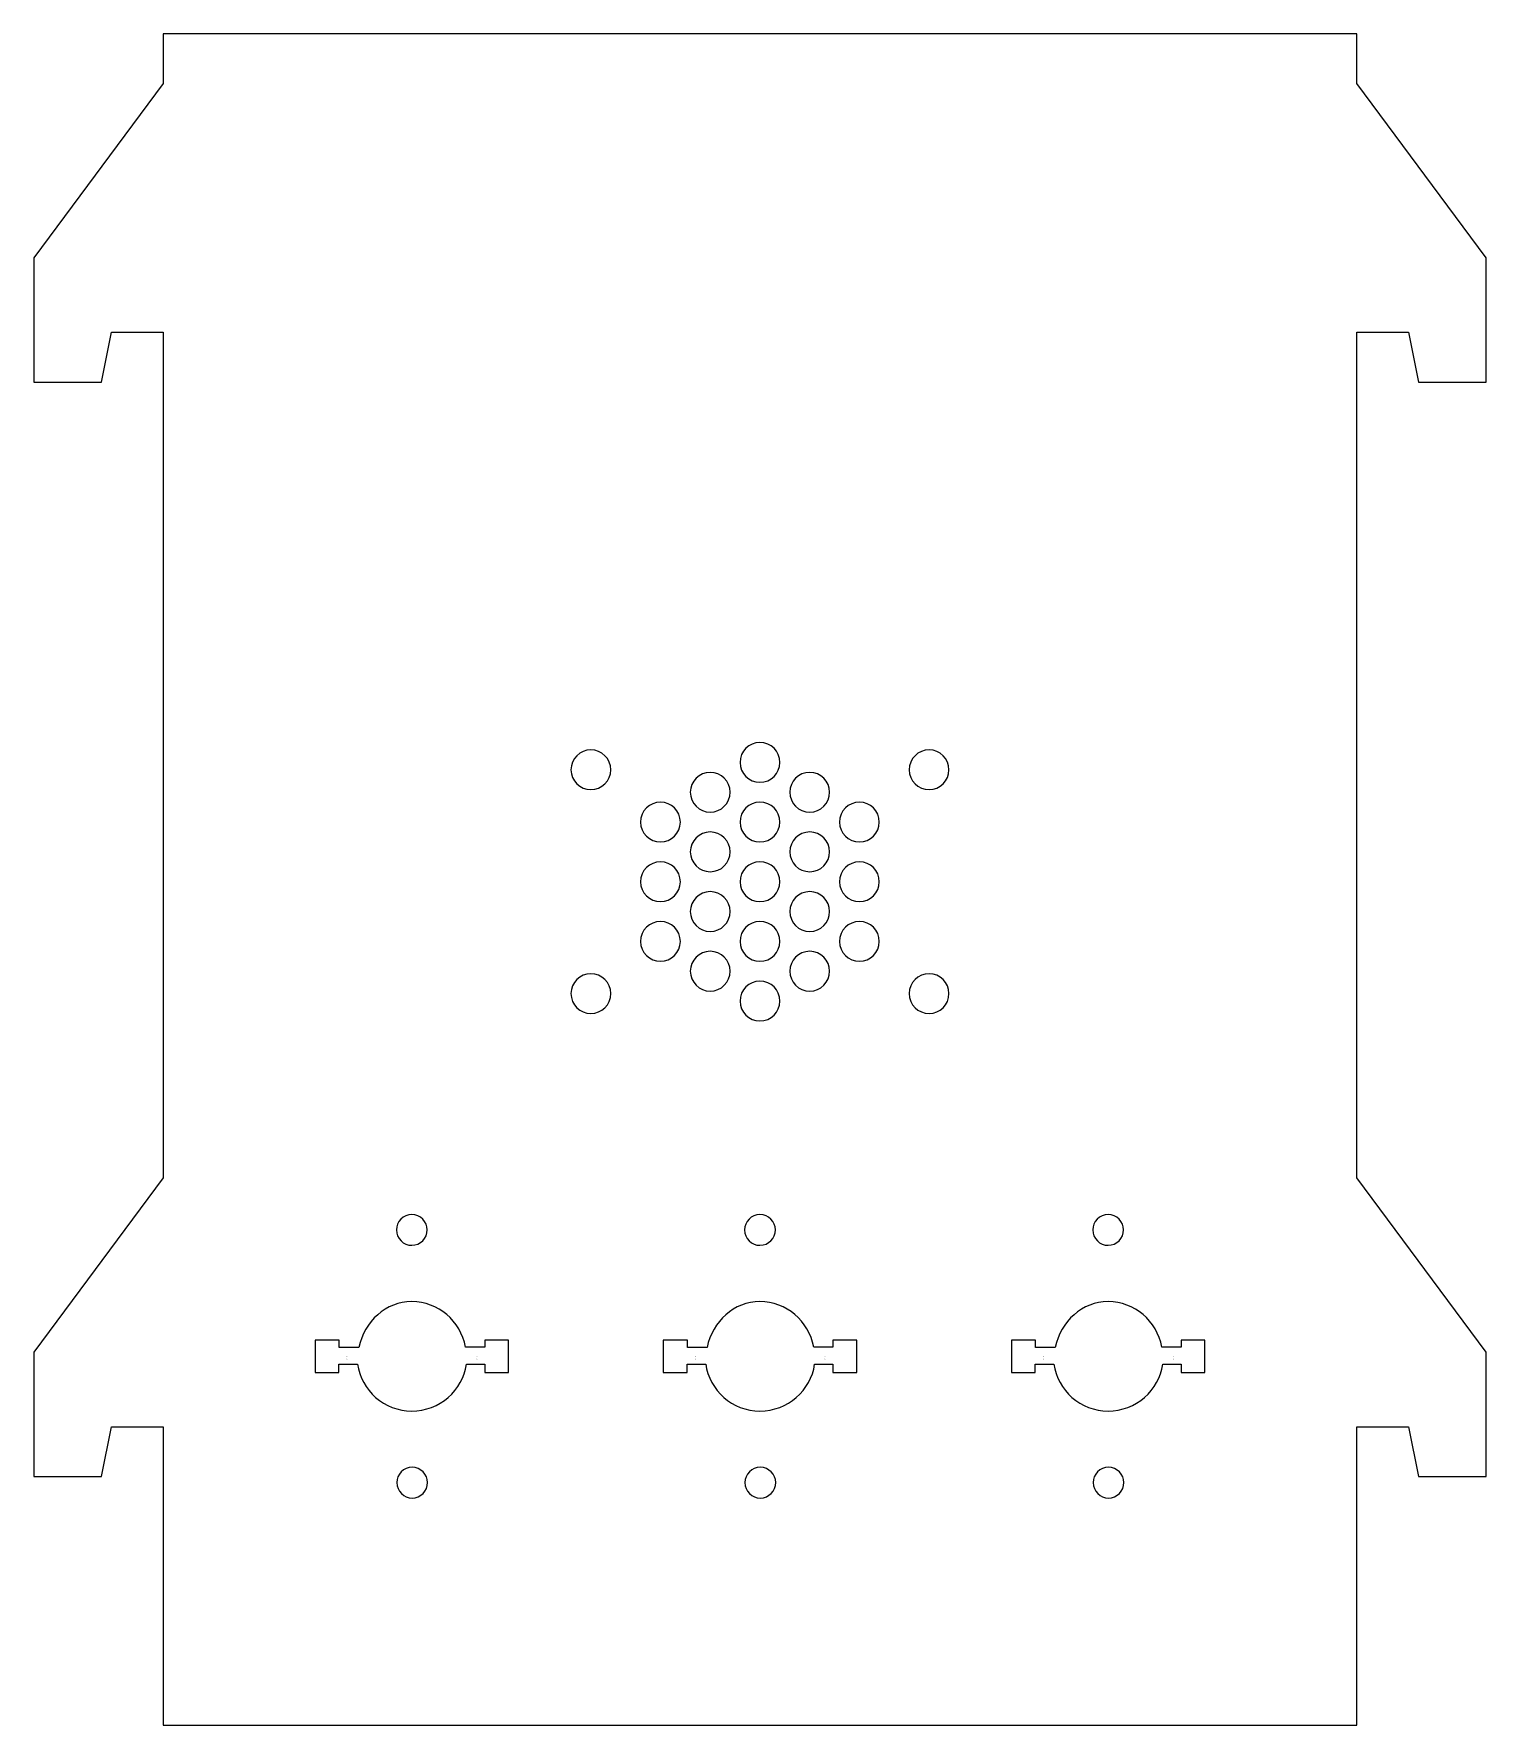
# Model space of a CAD drawing. Header units: millimetres. Extents: x 32 to 178, y 64 to 234.
import ezdxf

# ---------------------------------------------------------------- set-up
doc = ezdxf.new("R2010")
doc.units = ezdxf.units.MM
doc.header["$MEASUREMENT"] = 0
doc.layers.add('Layer 1', color=7, linetype='Continuous')

# ---------------------------------------------------------------- blocks, each defined once
blk = doc.blocks.new('block 2')
at = {"layer": 'Layer 1', "lineweight": 0}
blk.add_open_spline([(45.3, 203.52), (45.3, 203.52), (40.1, 203.52), (40.1, 203.52), (40.1, 203.52), (39.1, 198.52), (39.1, 198.52), (39.1, 198.52), (32.3, 198.52), (32.3, 198.52), (32.3, 198.52), (32.3, 211.02), (32.3, 211.02), (32.3, 211.02), (45.3, 228.52), (45.3, 228.52), (45.3, 228.52), (45.3, 233.52), (45.3, 233.52), (45.3, 233.52), (165.3, 233.52), (165.3, 233.52), (165.3, 233.52), (165.3, 228.52), (165.3, 228.52), (165.3, 228.52), (178.3, 211.02), (178.3, 211.02), (178.3, 211.02), (178.3, 198.52), (178.3, 198.52), (178.3, 198.52), (171.5, 198.52), (171.5, 198.52), (171.5, 198.52), (170.5, 203.52), (170.5, 203.52), (170.5, 203.52), (165.3, 203.52), (165.3, 203.52), (165.3, 203.52), (165.3, 118.52), (165.3, 118.52), (165.3, 118.52), (178.3, 101.02), (178.3, 101.02), (178.3, 101.02), (178.3, 88.52), (178.3, 88.52), (178.3, 88.52), (171.5, 88.52), (171.5, 88.52), (171.5, 88.52), (170.5, 93.52), (170.5, 93.52), (170.5, 93.52), (165.3, 93.52), (165.3, 93.52), (165.3, 93.52), (165.3, 63.52), (165.3, 63.52), (165.3, 63.52), (45.3, 63.52), (45.3, 63.52), (45.3, 63.52), (45.3, 93.52), (45.3, 93.52), (45.3, 93.52), (40.1, 93.52), (40.1, 93.52), (40.1, 93.52), (39.1, 88.52), (39.1, 88.52), (39.1, 88.52), (32.3, 88.52), (32.3, 88.52), (32.3, 88.52), (32.3, 101.02), (32.3, 101.02), (32.3, 101.02), (45.3, 118.52), (45.3, 118.52), (45.3, 118.52), (45.3, 203.52), (45.3, 203.52)], degree=3, knots=[0, 0, 0, 0, 1, 1, 1, 2, 2, 2, 3, 3, 3, 4, 4, 4, 5, 5, 5, 6, 6, 6, 7, 7, 7, 8, 8, 8, 9, 9, 9, 10, 10, 10, 11, 11, 11, 12, 12, 12, 13, 13, 13, 14, 14, 14, 15, 15, 15, 16, 16, 16, 17, 17, 17, 18, 18, 18, 19, 19, 19, 20, 20, 20, 21, 21, 21, 22, 22, 22, 23, 23, 23, 24, 24, 24, 25, 25, 25, 26, 26, 26, 27, 27, 27, 28, 28, 28, 28], dxfattribs=at)
blk = doc.blocks.new('block 3')
at = {"layer": 'Layer 1', "lineweight": 0}
blk.add_open_spline([(122.3, 157.55), (121.2, 157.55), (120.3, 158.44), (120.3, 159.55), (120.3, 160.65), (121.2, 161.55), (122.3, 161.55), (123.41, 161.55), (124.3, 160.65), (124.3, 159.55), (124.3, 158.44), (123.41, 157.55), (122.3, 157.55)], degree=3, knots=[0, 0, 0, 0, 1, 1, 1, 2, 2, 2, 3, 3, 3, 4, 4, 4, 4], dxfattribs=at)
blk = doc.blocks.new('block 4')
at = {"layer": 'Layer 1', "lineweight": 0}
blk.add_open_spline([(88.3, 157.55), (87.2, 157.55), (86.3, 158.44), (86.3, 159.55), (86.3, 160.65), (87.2, 161.55), (88.3, 161.55), (89.41, 161.55), (90.3, 160.65), (90.3, 159.55), (90.3, 158.44), (89.41, 157.55), (88.3, 157.55)], degree=3, knots=[0, 0, 0, 0, 1, 1, 1, 2, 2, 2, 3, 3, 3, 4, 4, 4, 4], dxfattribs=at)
blk = doc.blocks.new('block 5')
at = {"layer": 'Layer 1', "lineweight": 0}
blk.add_open_spline([(122.3, 135.05), (121.2, 135.05), (120.3, 135.94), (120.3, 137.05), (120.3, 138.15), (121.2, 139.05), (122.3, 139.05), (123.41, 139.05), (124.3, 138.15), (124.3, 137.05), (124.3, 135.94), (123.41, 135.05), (122.3, 135.05)], degree=3, knots=[0, 0, 0, 0, 1, 1, 1, 2, 2, 2, 3, 3, 3, 4, 4, 4, 4], dxfattribs=at)
blk = doc.blocks.new('block 6')
at = {"layer": 'Layer 1', "lineweight": 0}
blk.add_open_spline([(88.3, 135.05), (87.2, 135.05), (86.3, 135.94), (86.3, 137.05), (86.3, 138.15), (87.2, 139.05), (88.3, 139.05), (89.41, 139.05), (90.3, 138.15), (90.3, 137.05), (90.3, 135.94), (89.41, 135.05), (88.3, 135.05)], degree=3, knots=[0, 0, 0, 0, 1, 1, 1, 2, 2, 2, 3, 3, 3, 4, 4, 4, 4], dxfattribs=at)
blk = doc.blocks.new('block 7')
at = {"layer": 'Layer 1', "lineweight": 0}
blk.add_open_spline([(105.3, 158.29), (104.2, 158.29), (103.3, 159.19), (103.3, 160.29), (103.3, 161.4), (104.2, 162.29), (105.3, 162.29), (106.41, 162.29), (107.3, 161.4), (107.3, 160.29), (107.3, 159.19), (106.41, 158.29), (105.3, 158.29)], degree=3, knots=[0, 0, 0, 0, 1, 1, 1, 2, 2, 2, 3, 3, 3, 4, 4, 4, 4], dxfattribs=at)
blk = doc.blocks.new('block 8')
at = {"layer": 'Layer 1', "lineweight": 0}
blk.add_open_spline([(105.3, 152.29), (104.2, 152.29), (103.3, 153.19), (103.3, 154.29), (103.3, 155.4), (104.2, 156.29), (105.3, 156.29), (106.41, 156.29), (107.3, 155.4), (107.3, 154.29), (107.3, 153.19), (106.41, 152.29), (105.3, 152.29)], degree=3, knots=[0, 0, 0, 0, 1, 1, 1, 2, 2, 2, 3, 3, 3, 4, 4, 4, 4], dxfattribs=at)
blk = doc.blocks.new('block 9')
at = {"layer": 'Layer 1', "lineweight": 0}
blk.add_open_spline([(105.3, 140.3), (104.2, 140.3), (103.3, 141.19), (103.3, 142.3), (103.3, 143.4), (104.2, 144.3), (105.3, 144.3), (106.41, 144.3), (107.3, 143.4), (107.3, 142.3), (107.3, 141.19), (106.41, 140.3), (105.3, 140.3)], degree=3, knots=[0, 0, 0, 0, 1, 1, 1, 2, 2, 2, 3, 3, 3, 4, 4, 4, 4], dxfattribs=at)
blk = doc.blocks.new('block 10')
at = {"layer": 'Layer 1', "lineweight": 0}
blk.add_open_spline([(105.3, 146.3), (104.2, 146.3), (103.3, 147.19), (103.3, 148.3), (103.3, 149.4), (104.2, 150.3), (105.3, 150.3), (106.41, 150.3), (107.3, 149.4), (107.3, 148.3), (107.3, 147.19), (106.41, 146.3), (105.3, 146.3)], degree=3, knots=[0, 0, 0, 0, 1, 1, 1, 2, 2, 2, 3, 3, 3, 4, 4, 4, 4], dxfattribs=at)
blk = doc.blocks.new('block 11')
at = {"layer": 'Layer 1', "lineweight": 0}
blk.add_open_spline([(105.3, 134.3), (104.2, 134.3), (103.3, 135.2), (103.3, 136.3), (103.3, 137.41), (104.2, 138.3), (105.3, 138.3), (106.41, 138.3), (107.3, 137.41), (107.3, 136.3), (107.3, 135.2), (106.41, 134.3), (105.3, 134.3)], degree=3, knots=[0, 0, 0, 0, 1, 1, 1, 2, 2, 2, 3, 3, 3, 4, 4, 4, 4], dxfattribs=at)
blk = doc.blocks.new('block 12')
at = {"layer": 'Layer 1', "lineweight": 0}
blk.add_open_spline([(100.3, 155.29), (99.2, 155.29), (98.3, 156.19), (98.3, 157.29), (98.3, 158.4), (99.2, 159.29), (100.3, 159.29), (101.41, 159.29), (102.3, 158.4), (102.3, 157.29), (102.3, 156.19), (101.41, 155.29), (100.3, 155.29)], degree=3, knots=[0, 0, 0, 0, 1, 1, 1, 2, 2, 2, 3, 3, 3, 4, 4, 4, 4], dxfattribs=at)
blk = doc.blocks.new('block 13')
at = {"layer": 'Layer 1', "lineweight": 0}
blk.add_open_spline([(100.3, 149.3), (99.2, 149.3), (98.3, 150.19), (98.3, 151.3), (98.3, 152.4), (99.2, 153.3), (100.3, 153.3), (101.41, 153.3), (102.3, 152.4), (102.3, 151.3), (102.3, 150.19), (101.41, 149.3), (100.3, 149.3)], degree=3, knots=[0, 0, 0, 0, 1, 1, 1, 2, 2, 2, 3, 3, 3, 4, 4, 4, 4], dxfattribs=at)
blk = doc.blocks.new('block 14')
at = {"layer": 'Layer 1', "lineweight": 0}
blk.add_open_spline([(100.3, 137.3), (99.2, 137.3), (98.3, 138.2), (98.3, 139.3), (98.3, 140.41), (99.2, 141.3), (100.3, 141.3), (101.41, 141.3), (102.3, 140.41), (102.3, 139.3), (102.3, 138.2), (101.41, 137.3), (100.3, 137.3)], degree=3, knots=[0, 0, 0, 0, 1, 1, 1, 2, 2, 2, 3, 3, 3, 4, 4, 4, 4], dxfattribs=at)
blk = doc.blocks.new('block 15')
at = {"layer": 'Layer 1', "lineweight": 0}
blk.add_open_spline([(100.3, 143.3), (99.2, 143.3), (98.3, 144.19), (98.3, 145.3), (98.3, 146.4), (99.2, 147.3), (100.3, 147.3), (101.41, 147.3), (102.3, 146.4), (102.3, 145.3), (102.3, 144.19), (101.41, 143.3), (100.3, 143.3)], degree=3, knots=[0, 0, 0, 0, 1, 1, 1, 2, 2, 2, 3, 3, 3, 4, 4, 4, 4], dxfattribs=at)
blk = doc.blocks.new('block 16')
at = {"layer": 'Layer 1', "lineweight": 0}
blk.add_open_spline([(110.3, 155.29), (109.2, 155.29), (108.3, 156.19), (108.3, 157.29), (108.3, 158.4), (109.2, 159.29), (110.3, 159.29), (111.41, 159.29), (112.3, 158.4), (112.3, 157.29), (112.3, 156.19), (111.41, 155.29), (110.3, 155.29)], degree=3, knots=[0, 0, 0, 0, 1, 1, 1, 2, 2, 2, 3, 3, 3, 4, 4, 4, 4], dxfattribs=at)
blk = doc.blocks.new('block 17')
at = {"layer": 'Layer 1', "lineweight": 0}
blk.add_open_spline([(110.3, 149.3), (109.2, 149.3), (108.3, 150.19), (108.3, 151.3), (108.3, 152.4), (109.2, 153.3), (110.3, 153.3), (111.41, 153.3), (112.3, 152.4), (112.3, 151.3), (112.3, 150.19), (111.41, 149.3), (110.3, 149.3)], degree=3, knots=[0, 0, 0, 0, 1, 1, 1, 2, 2, 2, 3, 3, 3, 4, 4, 4, 4], dxfattribs=at)
blk = doc.blocks.new('block 18')
at = {"layer": 'Layer 1', "lineweight": 0}
blk.add_open_spline([(110.3, 137.3), (109.2, 137.3), (108.3, 138.2), (108.3, 139.3), (108.3, 140.41), (109.2, 141.3), (110.3, 141.3), (111.41, 141.3), (112.3, 140.41), (112.3, 139.3), (112.3, 138.2), (111.41, 137.3), (110.3, 137.3)], degree=3, knots=[0, 0, 0, 0, 1, 1, 1, 2, 2, 2, 3, 3, 3, 4, 4, 4, 4], dxfattribs=at)
blk = doc.blocks.new('block 19')
at = {"layer": 'Layer 1', "lineweight": 0}
blk.add_open_spline([(110.3, 143.3), (109.2, 143.3), (108.3, 144.19), (108.3, 145.3), (108.3, 146.4), (109.2, 147.3), (110.3, 147.3), (111.41, 147.3), (112.3, 146.4), (112.3, 145.3), (112.3, 144.19), (111.41, 143.3), (110.3, 143.3)], degree=3, knots=[0, 0, 0, 0, 1, 1, 1, 2, 2, 2, 3, 3, 3, 4, 4, 4, 4], dxfattribs=at)
blk = doc.blocks.new('block 20')
at = {"layer": 'Layer 1', "lineweight": 0}
blk.add_open_spline([(95.3, 152.29), (94.2, 152.29), (93.3, 153.19), (93.3, 154.29), (93.3, 155.4), (94.2, 156.29), (95.3, 156.29), (96.41, 156.29), (97.3, 155.4), (97.3, 154.29), (97.3, 153.19), (96.41, 152.29), (95.3, 152.29)], degree=3, knots=[0, 0, 0, 0, 1, 1, 1, 2, 2, 2, 3, 3, 3, 4, 4, 4, 4], dxfattribs=at)
blk = doc.blocks.new('block 21')
at = {"layer": 'Layer 1', "lineweight": 0}
blk.add_open_spline([(95.3, 146.3), (94.2, 146.3), (93.3, 147.19), (93.3, 148.3), (93.3, 149.4), (94.2, 150.3), (95.3, 150.3), (96.41, 150.3), (97.3, 149.4), (97.3, 148.3), (97.3, 147.19), (96.41, 146.3), (95.3, 146.3)], degree=3, knots=[0, 0, 0, 0, 1, 1, 1, 2, 2, 2, 3, 3, 3, 4, 4, 4, 4], dxfattribs=at)
blk = doc.blocks.new('block 22')
at = {"layer": 'Layer 1', "lineweight": 0}
blk.add_open_spline([(95.3, 140.3), (94.2, 140.3), (93.3, 141.19), (93.3, 142.3), (93.3, 143.4), (94.2, 144.3), (95.3, 144.3), (96.41, 144.3), (97.3, 143.4), (97.3, 142.3), (97.3, 141.19), (96.41, 140.3), (95.3, 140.3)], degree=3, knots=[0, 0, 0, 0, 1, 1, 1, 2, 2, 2, 3, 3, 3, 4, 4, 4, 4], dxfattribs=at)
blk = doc.blocks.new('block 23')
at = {"layer": 'Layer 1', "lineweight": 0}
blk.add_open_spline([(115.3, 152.29), (114.2, 152.29), (113.3, 153.19), (113.3, 154.29), (113.3, 155.4), (114.2, 156.29), (115.3, 156.29), (116.41, 156.29), (117.3, 155.4), (117.3, 154.29), (117.3, 153.19), (116.41, 152.29), (115.3, 152.29)], degree=3, knots=[0, 0, 0, 0, 1, 1, 1, 2, 2, 2, 3, 3, 3, 4, 4, 4, 4], dxfattribs=at)
blk = doc.blocks.new('block 24')
at = {"layer": 'Layer 1', "lineweight": 0}
blk.add_open_spline([(115.3, 146.3), (114.2, 146.3), (113.3, 147.19), (113.3, 148.3), (113.3, 149.4), (114.2, 150.3), (115.3, 150.3), (116.41, 150.3), (117.3, 149.4), (117.3, 148.3), (117.3, 147.19), (116.41, 146.3), (115.3, 146.3)], degree=3, knots=[0, 0, 0, 0, 1, 1, 1, 2, 2, 2, 3, 3, 3, 4, 4, 4, 4], dxfattribs=at)
blk = doc.blocks.new('block 25')
at = {"layer": 'Layer 1', "lineweight": 0}
blk.add_open_spline([(115.3, 140.3), (114.2, 140.3), (113.3, 141.19), (113.3, 142.3), (113.3, 143.4), (114.2, 144.3), (115.3, 144.3), (116.41, 144.3), (117.3, 143.4), (117.3, 142.3), (117.3, 141.19), (116.41, 140.3), (115.3, 140.3)], degree=3, knots=[0, 0, 0, 0, 1, 1, 1, 2, 2, 2, 3, 3, 3, 4, 4, 4, 4], dxfattribs=at)
blk = doc.blocks.new('block 26')
at = {"layer": 'Layer 1', "lineweight": 0}
blk.add_open_spline([(99.98, 101.49), (100.54, 104.13), (102.69, 106.09), (105.3, 106.09), (107.96, 106.09), (110.19, 104.18), (110.71, 101.53), (110.71, 101.53), (112.63, 101.53), (112.63, 101.53), (112.63, 101.53), (112.63, 102.21), (112.63, 102.21), (112.63, 102.21), (115.03, 102.21), (115.03, 102.21), (115.03, 102.21), (115.03, 98.96), (115.03, 98.96), (115.03, 98.96), (112.63, 98.96), (112.63, 98.96), (112.63, 98.96), (112.63, 99.79), (112.63, 99.79), (112.63, 99.79), (110.79, 99.79), (110.79, 99.79), (110.43, 97.19), (108.09, 95.09), (105.3, 95.09), (102.52, 95.09), (100.21, 97.19), (99.85, 99.81), (99.85, 99.81), (97.98, 99.81), (97.98, 99.81), (97.98, 99.81), (97.98, 98.96), (97.98, 98.96), (97.98, 98.96), (95.58, 98.96), (95.58, 98.96), (95.58, 98.96), (95.58, 102.21), (95.58, 102.21), (95.58, 102.21), (98.01, 102.21), (98.01, 102.21), (98.01, 102.21), (98.01, 101.49), (98.01, 101.49), (98.01, 101.49), (99.98, 101.49), (99.98, 101.49)], degree=3, knots=[0, 0, 0, 0, 1, 1, 1, 2, 2, 2, 3, 3, 3, 4, 4, 4, 5, 5, 5, 6, 6, 6, 7, 7, 7, 8, 8, 8, 9, 9, 9, 10, 10, 10, 11, 11, 11, 12, 12, 12, 13, 13, 13, 14, 14, 14, 15, 15, 15, 16, 16, 16, 17, 17, 17, 18, 18, 18, 18], dxfattribs=at)
blk = doc.blocks.new('block 27')
at = {"layer": 'Layer 1', "lineweight": 0}
blk.add_lwpolyline([(98.78, 100.59), (98.78, 100.59)], dxfattribs=at)
blk = doc.blocks.new('block 28')
at = {"layer": 'Layer 1', "lineweight": 0}
blk.add_lwpolyline([(111.83, 100.59), (111.83, 100.59)], dxfattribs=at)
blk = doc.blocks.new('block 29')
at = {"layer": 'Layer 1', "lineweight": 0}
blk.add_lwpolyline([(111.83, 100.59), (111.83, 100.59)], dxfattribs=at)
blk = doc.blocks.new('block 30')
at = {"layer": 'Layer 1', "lineweight": 0}
blk.add_lwpolyline([(98.82, 100.59), (98.82, 100.59)], dxfattribs=at)
blk = doc.blocks.new('block 31')
at = {"layer": 'Layer 1', "lineweight": 0}
blk.add_lwpolyline([(111.87, 100.59), (111.87, 100.59)], dxfattribs=at)
blk = doc.blocks.new('block 32')
at = {"layer": 'Layer 1', "lineweight": 0}
blk.add_lwpolyline([(111.87, 100.59), (111.87, 100.59)], dxfattribs=at)
blk = doc.blocks.new('block 33')
at = {"layer": 'Layer 1', "lineweight": 0}
blk.add_lwpolyline([(98.78, 100.32), (98.78, 100.32)], dxfattribs=at)
blk = doc.blocks.new('block 34')
at = {"layer": 'Layer 1', "lineweight": 0}
blk.add_lwpolyline([(98.78, 100.62), (98.78, 100.62)], dxfattribs=at)
blk = doc.blocks.new('block 35')
at = {"layer": 'Layer 1', "lineweight": 0}
blk.add_lwpolyline([(111.83, 100.32), (111.83, 100.32)], dxfattribs=at)
blk = doc.blocks.new('block 36')
at = {"layer": 'Layer 1', "lineweight": 0}
blk.add_lwpolyline([(111.83, 100.32), (111.83, 100.32)], dxfattribs=at)
blk = doc.blocks.new('block 37')
at = {"layer": 'Layer 1', "lineweight": 0}
blk.add_lwpolyline([(98.82, 100.28), (98.82, 100.28)], dxfattribs=at)
blk = doc.blocks.new('block 38')
at = {"layer": 'Layer 1', "lineweight": 0}
blk.add_lwpolyline([(98.82, 100.59), (98.82, 100.59)], dxfattribs=at)
blk = doc.blocks.new('block 39')
at = {"layer": 'Layer 1', "lineweight": 0}
blk.add_lwpolyline([(111.87, 100.28), (111.87, 100.28)], dxfattribs=at)
blk = doc.blocks.new('block 40')
at = {"layer": 'Layer 1', "lineweight": 0}
blk.add_lwpolyline([(111.87, 100.28), (111.87, 100.28)], dxfattribs=at)
blk = doc.blocks.new('block 41')
at = {"layer": 'Layer 1', "lineweight": 0}
blk.add_lwpolyline([(98.78, 100.39), (98.78, 100.39)], dxfattribs=at)
blk = doc.blocks.new('block 42')
at = {"layer": 'Layer 1', "lineweight": 0}
blk.add_lwpolyline([(111.83, 100.39), (111.83, 100.39)], dxfattribs=at)
blk = doc.blocks.new('block 43')
at = {"layer": 'Layer 1', "lineweight": 0}
blk.add_lwpolyline([(111.83, 100.39), (111.83, 100.39)], dxfattribs=at)
blk = doc.blocks.new('block 44')
at = {"layer": 'Layer 1', "lineweight": 0}
blk.add_open_spline([(106.85, 113.3), (106.85, 112.47), (106.17, 111.75), (105.3, 111.75), (104.48, 111.75), (103.75, 112.44), (103.75, 113.3), (103.75, 114.13), (104.44, 114.85), (105.3, 114.85), (106.17, 114.82), (106.85, 114.13), (106.85, 113.3)], degree=3, knots=[0, 0, 0, 0, 1, 1, 1, 2, 2, 2, 3, 3, 3, 4, 4, 4, 4], dxfattribs=at)
blk = doc.blocks.new('block 45')
at = {"layer": 'Layer 1', "lineweight": 0}
blk.add_open_spline([(106.89, 87.9), (106.89, 87.07), (106.2, 86.35), (105.34, 86.35), (104.51, 86.35), (103.79, 87.04), (103.79, 87.9), (103.79, 88.73), (104.47, 89.45), (105.34, 89.45), (106.2, 89.42), (106.89, 88.73), (106.89, 87.9)], degree=3, knots=[0, 0, 0, 0, 1, 1, 1, 2, 2, 2, 3, 3, 3, 4, 4, 4, 4], dxfattribs=at)
blk = doc.blocks.new('block 46')
at = {"layer": 'Layer 1', "lineweight": 0}
blk.add_open_spline([(64.98, 101.49), (65.54, 104.13), (67.69, 106.09), (70.3, 106.09), (72.96, 106.09), (75.19, 104.18), (75.71, 101.53), (75.71, 101.53), (77.63, 101.53), (77.63, 101.53), (77.63, 101.53), (77.63, 102.21), (77.63, 102.21), (77.63, 102.21), (80.03, 102.21), (80.03, 102.21), (80.03, 102.21), (80.03, 98.96), (80.03, 98.96), (80.03, 98.96), (77.63, 98.96), (77.63, 98.96), (77.63, 98.96), (77.63, 99.79), (77.63, 99.79), (77.63, 99.79), (75.79, 99.79), (75.79, 99.79), (75.43, 97.19), (73.09, 95.09), (70.3, 95.09), (67.52, 95.09), (65.21, 97.19), (64.85, 99.81), (64.85, 99.81), (62.98, 99.81), (62.98, 99.81), (62.98, 99.81), (62.98, 98.96), (62.98, 98.96), (62.98, 98.96), (60.58, 98.96), (60.58, 98.96), (60.58, 98.96), (60.58, 102.21), (60.58, 102.21), (60.58, 102.21), (63.01, 102.21), (63.01, 102.21), (63.01, 102.21), (63.01, 101.49), (63.01, 101.49), (63.01, 101.49), (64.98, 101.49), (64.98, 101.49)], degree=3, knots=[0, 0, 0, 0, 1, 1, 1, 2, 2, 2, 3, 3, 3, 4, 4, 4, 5, 5, 5, 6, 6, 6, 7, 7, 7, 8, 8, 8, 9, 9, 9, 10, 10, 10, 11, 11, 11, 12, 12, 12, 13, 13, 13, 14, 14, 14, 15, 15, 15, 16, 16, 16, 17, 17, 17, 18, 18, 18, 18], dxfattribs=at)
blk = doc.blocks.new('block 47')
at = {"layer": 'Layer 1', "lineweight": 0}
blk.add_lwpolyline([(63.78, 100.59), (63.78, 100.59)], dxfattribs=at)
blk = doc.blocks.new('block 48')
at = {"layer": 'Layer 1', "lineweight": 0}
blk.add_lwpolyline([(76.83, 100.59), (76.83, 100.59)], dxfattribs=at)
blk = doc.blocks.new('block 49')
at = {"layer": 'Layer 1', "lineweight": 0}
blk.add_lwpolyline([(76.83, 100.59), (76.83, 100.59)], dxfattribs=at)
blk = doc.blocks.new('block 50')
at = {"layer": 'Layer 1', "lineweight": 0}
blk.add_lwpolyline([(63.82, 100.59), (63.82, 100.59)], dxfattribs=at)
blk = doc.blocks.new('block 51')
at = {"layer": 'Layer 1', "lineweight": 0}
blk.add_lwpolyline([(76.87, 100.59), (76.87, 100.59)], dxfattribs=at)
blk = doc.blocks.new('block 52')
at = {"layer": 'Layer 1', "lineweight": 0}
blk.add_lwpolyline([(76.87, 100.59), (76.87, 100.59)], dxfattribs=at)
blk = doc.blocks.new('block 53')
at = {"layer": 'Layer 1', "lineweight": 0}
blk.add_lwpolyline([(63.78, 100.32), (63.78, 100.32)], dxfattribs=at)
blk = doc.blocks.new('block 54')
at = {"layer": 'Layer 1', "lineweight": 0}
blk.add_lwpolyline([(63.78, 100.62), (63.78, 100.62)], dxfattribs=at)
blk = doc.blocks.new('block 55')
at = {"layer": 'Layer 1', "lineweight": 0}
blk.add_lwpolyline([(76.83, 100.32), (76.83, 100.32)], dxfattribs=at)
blk = doc.blocks.new('block 56')
at = {"layer": 'Layer 1', "lineweight": 0}
blk.add_lwpolyline([(76.83, 100.32), (76.83, 100.32)], dxfattribs=at)
blk = doc.blocks.new('block 57')
at = {"layer": 'Layer 1', "lineweight": 0}
blk.add_lwpolyline([(63.82, 100.28), (63.82, 100.28)], dxfattribs=at)
blk = doc.blocks.new('block 58')
at = {"layer": 'Layer 1', "lineweight": 0}
blk.add_lwpolyline([(63.82, 100.59), (63.82, 100.59)], dxfattribs=at)
blk = doc.blocks.new('block 59')
at = {"layer": 'Layer 1', "lineweight": 0}
blk.add_lwpolyline([(76.87, 100.28), (76.87, 100.28)], dxfattribs=at)
blk = doc.blocks.new('block 60')
at = {"layer": 'Layer 1', "lineweight": 0}
blk.add_lwpolyline([(76.87, 100.28), (76.87, 100.28)], dxfattribs=at)
blk = doc.blocks.new('block 61')
at = {"layer": 'Layer 1', "lineweight": 0}
blk.add_lwpolyline([(63.78, 100.39), (63.78, 100.39)], dxfattribs=at)
blk = doc.blocks.new('block 62')
at = {"layer": 'Layer 1', "lineweight": 0}
blk.add_lwpolyline([(76.83, 100.39), (76.83, 100.39)], dxfattribs=at)
blk = doc.blocks.new('block 63')
at = {"layer": 'Layer 1', "lineweight": 0}
blk.add_lwpolyline([(76.83, 100.39), (76.83, 100.39)], dxfattribs=at)
blk = doc.blocks.new('block 64')
at = {"layer": 'Layer 1', "lineweight": 0}
blk.add_open_spline([(71.85, 113.3), (71.85, 112.47), (71.17, 111.75), (70.3, 111.75), (69.48, 111.75), (68.75, 112.44), (68.75, 113.3), (68.75, 114.13), (69.44, 114.85), (70.3, 114.85), (71.17, 114.82), (71.85, 114.13), (71.85, 113.3)], degree=3, knots=[0, 0, 0, 0, 1, 1, 1, 2, 2, 2, 3, 3, 3, 4, 4, 4, 4], dxfattribs=at)
blk = doc.blocks.new('block 65')
at = {"layer": 'Layer 1', "lineweight": 0}
blk.add_open_spline([(71.89, 87.9), (71.89, 87.07), (71.2, 86.35), (70.34, 86.35), (69.51, 86.35), (68.79, 87.04), (68.79, 87.9), (68.79, 88.73), (69.47, 89.45), (70.34, 89.45), (71.2, 89.42), (71.89, 88.73), (71.89, 87.9)], degree=3, knots=[0, 0, 0, 0, 1, 1, 1, 2, 2, 2, 3, 3, 3, 4, 4, 4, 4], dxfattribs=at)
blk = doc.blocks.new('block 66')
at = {"layer": 'Layer 1', "lineweight": 0}
blk.add_open_spline([(134.98, 101.49), (135.54, 104.13), (137.69, 106.09), (140.3, 106.09), (142.96, 106.09), (145.19, 104.18), (145.71, 101.53), (145.71, 101.53), (147.63, 101.53), (147.63, 101.53), (147.63, 101.53), (147.63, 102.21), (147.63, 102.21), (147.63, 102.21), (150.03, 102.21), (150.03, 102.21), (150.03, 102.21), (150.03, 98.96), (150.03, 98.96), (150.03, 98.96), (147.63, 98.96), (147.63, 98.96), (147.63, 98.96), (147.63, 99.79), (147.63, 99.79), (147.63, 99.79), (145.79, 99.79), (145.79, 99.79), (145.43, 97.19), (143.09, 95.09), (140.3, 95.09), (137.52, 95.09), (135.21, 97.19), (134.85, 99.81), (134.85, 99.81), (132.98, 99.81), (132.98, 99.81), (132.98, 99.81), (132.98, 98.96), (132.98, 98.96), (132.98, 98.96), (130.58, 98.96), (130.58, 98.96), (130.58, 98.96), (130.58, 102.21), (130.58, 102.21), (130.58, 102.21), (133.01, 102.21), (133.01, 102.21), (133.01, 102.21), (133.01, 101.49), (133.01, 101.49), (133.01, 101.49), (134.98, 101.49), (134.98, 101.49)], degree=3, knots=[0, 0, 0, 0, 1, 1, 1, 2, 2, 2, 3, 3, 3, 4, 4, 4, 5, 5, 5, 6, 6, 6, 7, 7, 7, 8, 8, 8, 9, 9, 9, 10, 10, 10, 11, 11, 11, 12, 12, 12, 13, 13, 13, 14, 14, 14, 15, 15, 15, 16, 16, 16, 17, 17, 17, 18, 18, 18, 18], dxfattribs=at)
blk = doc.blocks.new('block 67')
at = {"layer": 'Layer 1', "lineweight": 0}
blk.add_lwpolyline([(133.78, 100.59), (133.78, 100.59)], dxfattribs=at)
blk = doc.blocks.new('block 68')
at = {"layer": 'Layer 1', "lineweight": 0}
blk.add_lwpolyline([(146.83, 100.59), (146.83, 100.59)], dxfattribs=at)
blk = doc.blocks.new('block 69')
at = {"layer": 'Layer 1', "lineweight": 0}
blk.add_lwpolyline([(146.83, 100.59), (146.83, 100.59)], dxfattribs=at)
blk = doc.blocks.new('block 70')
at = {"layer": 'Layer 1', "lineweight": 0}
blk.add_lwpolyline([(133.82, 100.59), (133.82, 100.59)], dxfattribs=at)
blk = doc.blocks.new('block 71')
at = {"layer": 'Layer 1', "lineweight": 0}
blk.add_lwpolyline([(146.87, 100.59), (146.87, 100.59)], dxfattribs=at)
blk = doc.blocks.new('block 72')
at = {"layer": 'Layer 1', "lineweight": 0}
blk.add_lwpolyline([(146.87, 100.59), (146.87, 100.59)], dxfattribs=at)
blk = doc.blocks.new('block 73')
at = {"layer": 'Layer 1', "lineweight": 0}
blk.add_lwpolyline([(133.78, 100.32), (133.78, 100.32)], dxfattribs=at)
blk = doc.blocks.new('block 74')
at = {"layer": 'Layer 1', "lineweight": 0}
blk.add_lwpolyline([(133.78, 100.62), (133.78, 100.62)], dxfattribs=at)
blk = doc.blocks.new('block 75')
at = {"layer": 'Layer 1', "lineweight": 0}
blk.add_lwpolyline([(146.83, 100.32), (146.83, 100.32)], dxfattribs=at)
blk = doc.blocks.new('block 76')
at = {"layer": 'Layer 1', "lineweight": 0}
blk.add_lwpolyline([(146.83, 100.32), (146.83, 100.32)], dxfattribs=at)
blk = doc.blocks.new('block 77')
at = {"layer": 'Layer 1', "lineweight": 0}
blk.add_lwpolyline([(133.82, 100.28), (133.82, 100.28)], dxfattribs=at)
blk = doc.blocks.new('block 78')
at = {"layer": 'Layer 1', "lineweight": 0}
blk.add_lwpolyline([(133.82, 100.59), (133.82, 100.59)], dxfattribs=at)
blk = doc.blocks.new('block 79')
at = {"layer": 'Layer 1', "lineweight": 0}
blk.add_lwpolyline([(146.87, 100.28), (146.87, 100.28)], dxfattribs=at)
blk = doc.blocks.new('block 80')
at = {"layer": 'Layer 1', "lineweight": 0}
blk.add_lwpolyline([(146.87, 100.28), (146.87, 100.28)], dxfattribs=at)
blk = doc.blocks.new('block 81')
at = {"layer": 'Layer 1', "lineweight": 0}
blk.add_lwpolyline([(133.78, 100.39), (133.78, 100.39)], dxfattribs=at)
blk = doc.blocks.new('block 82')
at = {"layer": 'Layer 1', "lineweight": 0}
blk.add_lwpolyline([(146.83, 100.39), (146.83, 100.39)], dxfattribs=at)
blk = doc.blocks.new('block 83')
at = {"layer": 'Layer 1', "lineweight": 0}
blk.add_lwpolyline([(146.83, 100.39), (146.83, 100.39)], dxfattribs=at)
blk = doc.blocks.new('block 84')
at = {"layer": 'Layer 1', "lineweight": 0}
blk.add_open_spline([(141.85, 113.3), (141.85, 112.47), (141.17, 111.75), (140.3, 111.75), (139.48, 111.75), (138.75, 112.44), (138.75, 113.3), (138.75, 114.13), (139.44, 114.85), (140.3, 114.85), (141.17, 114.82), (141.85, 114.13), (141.85, 113.3)], degree=3, knots=[0, 0, 0, 0, 1, 1, 1, 2, 2, 2, 3, 3, 3, 4, 4, 4, 4], dxfattribs=at)
blk = doc.blocks.new('block 85')
at = {"layer": 'Layer 1', "lineweight": 0}
blk.add_open_spline([(141.89, 87.9), (141.89, 87.07), (141.2, 86.35), (140.34, 86.35), (139.51, 86.35), (138.79, 87.04), (138.79, 87.9), (138.79, 88.73), (139.47, 89.45), (140.34, 89.45), (141.2, 89.42), (141.89, 88.73), (141.89, 87.9)], degree=3, knots=[0, 0, 0, 0, 1, 1, 1, 2, 2, 2, 3, 3, 3, 4, 4, 4, 4], dxfattribs=at)

msp = doc.modelspace()

# ---------------------------------------------------------------- block references
at = {"layer": 'Layer 1'}
for name in ['block 2', 'block 4', 'block 7', 'block 3', 'block 12', 'block 16', 'block 20', 'block 8', 'block 23', 'block 13', 'block 17', 'block 21', 'block 10', 'block 24', 'block 15', 'block 19', 'block 22', 'block 9', 'block 25', 'block 14', 'block 18', 'block 6', 'block 11', 'block 5', 'block 64', 'block 44', 'block 84', 'block 46', 'block 26', 'block 66', 'block 54', 'block 47', 'block 61', 'block 53', 'block 50', 'block 58', 'block 48', 'block 49', 'block 62', 'block 63', 'block 55', 'block 56', 'block 51', 'block 52', 'block 34', 'block 27', 'block 41', 'block 33', 'block 30', 'block 38', 'block 28', 'block 29', 'block 42', 'block 43', 'block 35', 'block 36', 'block 31', 'block 32', 'block 74', 'block 67', 'block 81', 'block 73', 'block 70', 'block 78', 'block 68', 'block 69', 'block 82', 'block 83', 'block 75', 'block 76', 'block 71', 'block 72', 'block 57', 'block 59', 'block 60', 'block 37', 'block 39', 'block 40', 'block 77', 'block 79', 'block 80', 'block 65', 'block 45', 'block 85']:
    msp.add_blockref(name, (0, 0), dxfattribs=at)

doc.saveas('drawing.dxf')
